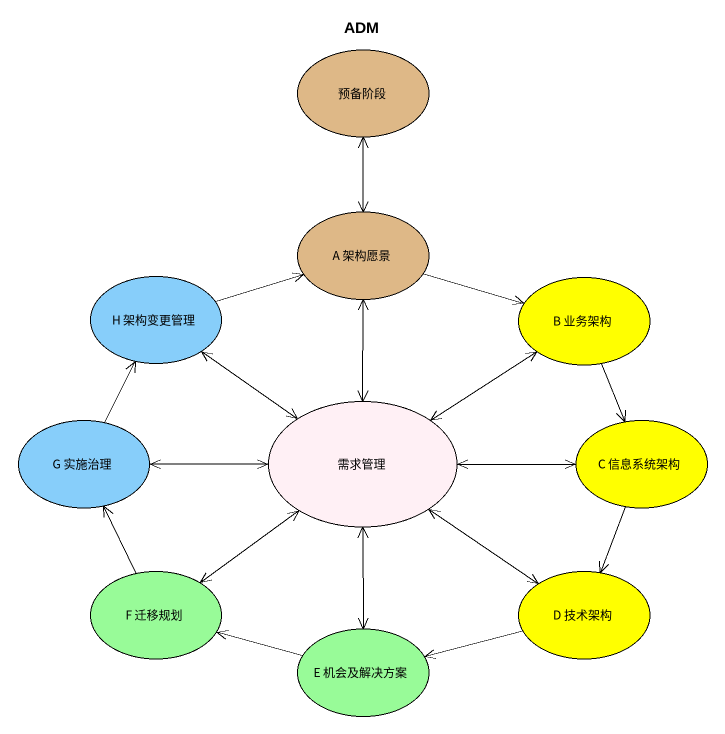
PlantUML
@startuml
title ADM
usecase 预备阶段 #DEB887
usecase "A 架构愿景" as A_架构愿景 #DEB887
usecase "H 架构变更管理" as H_架构变更管理 #87CEFA
usecase "B 业务架构" as B_业务架构 #FFFF00
usecase 需求管理 #FFF0F5
usecase "G 实施治理" as G_实施治理 #87CEFA
usecase "C 信息系统架构" as C_信息系统架构 #FFFF00
usecase "F 迁移规划" as F_迁移规划 #98FB98
usecase "D 技术架构" as D_技术架构 #FFFF00
usecase "E 机会及解决方案" as E_机会及解决方案 #98FB98
A_架构愿景 <-up-> 预备阶段
A_架构愿景 -right-> B_业务架构
H_架构变更管理 -right-> A_架构愿景
B_业务架构 --> C_信息系统架构
需求管理 <-up-> A_架构愿景
需求管理 <-up-> H_架构变更管理
需求管理 <-up-> B_业务架构
需求管理 <-left-> G_实施治理
需求管理 <-right-> C_信息系统架构
需求管理 <--> F_迁移规划
需求管理 <--> D_技术架构
需求管理 <--> E_机会及解决方案
G_实施治理 -up-> H_架构变更管理
C_信息系统架构 --> D_技术架构
F_迁移规划 -up-> G_实施治理
D_技术架构 -left-> E_机会及解决方案
E_机会及解决方案 -left-> F_迁移规划
@enduml
